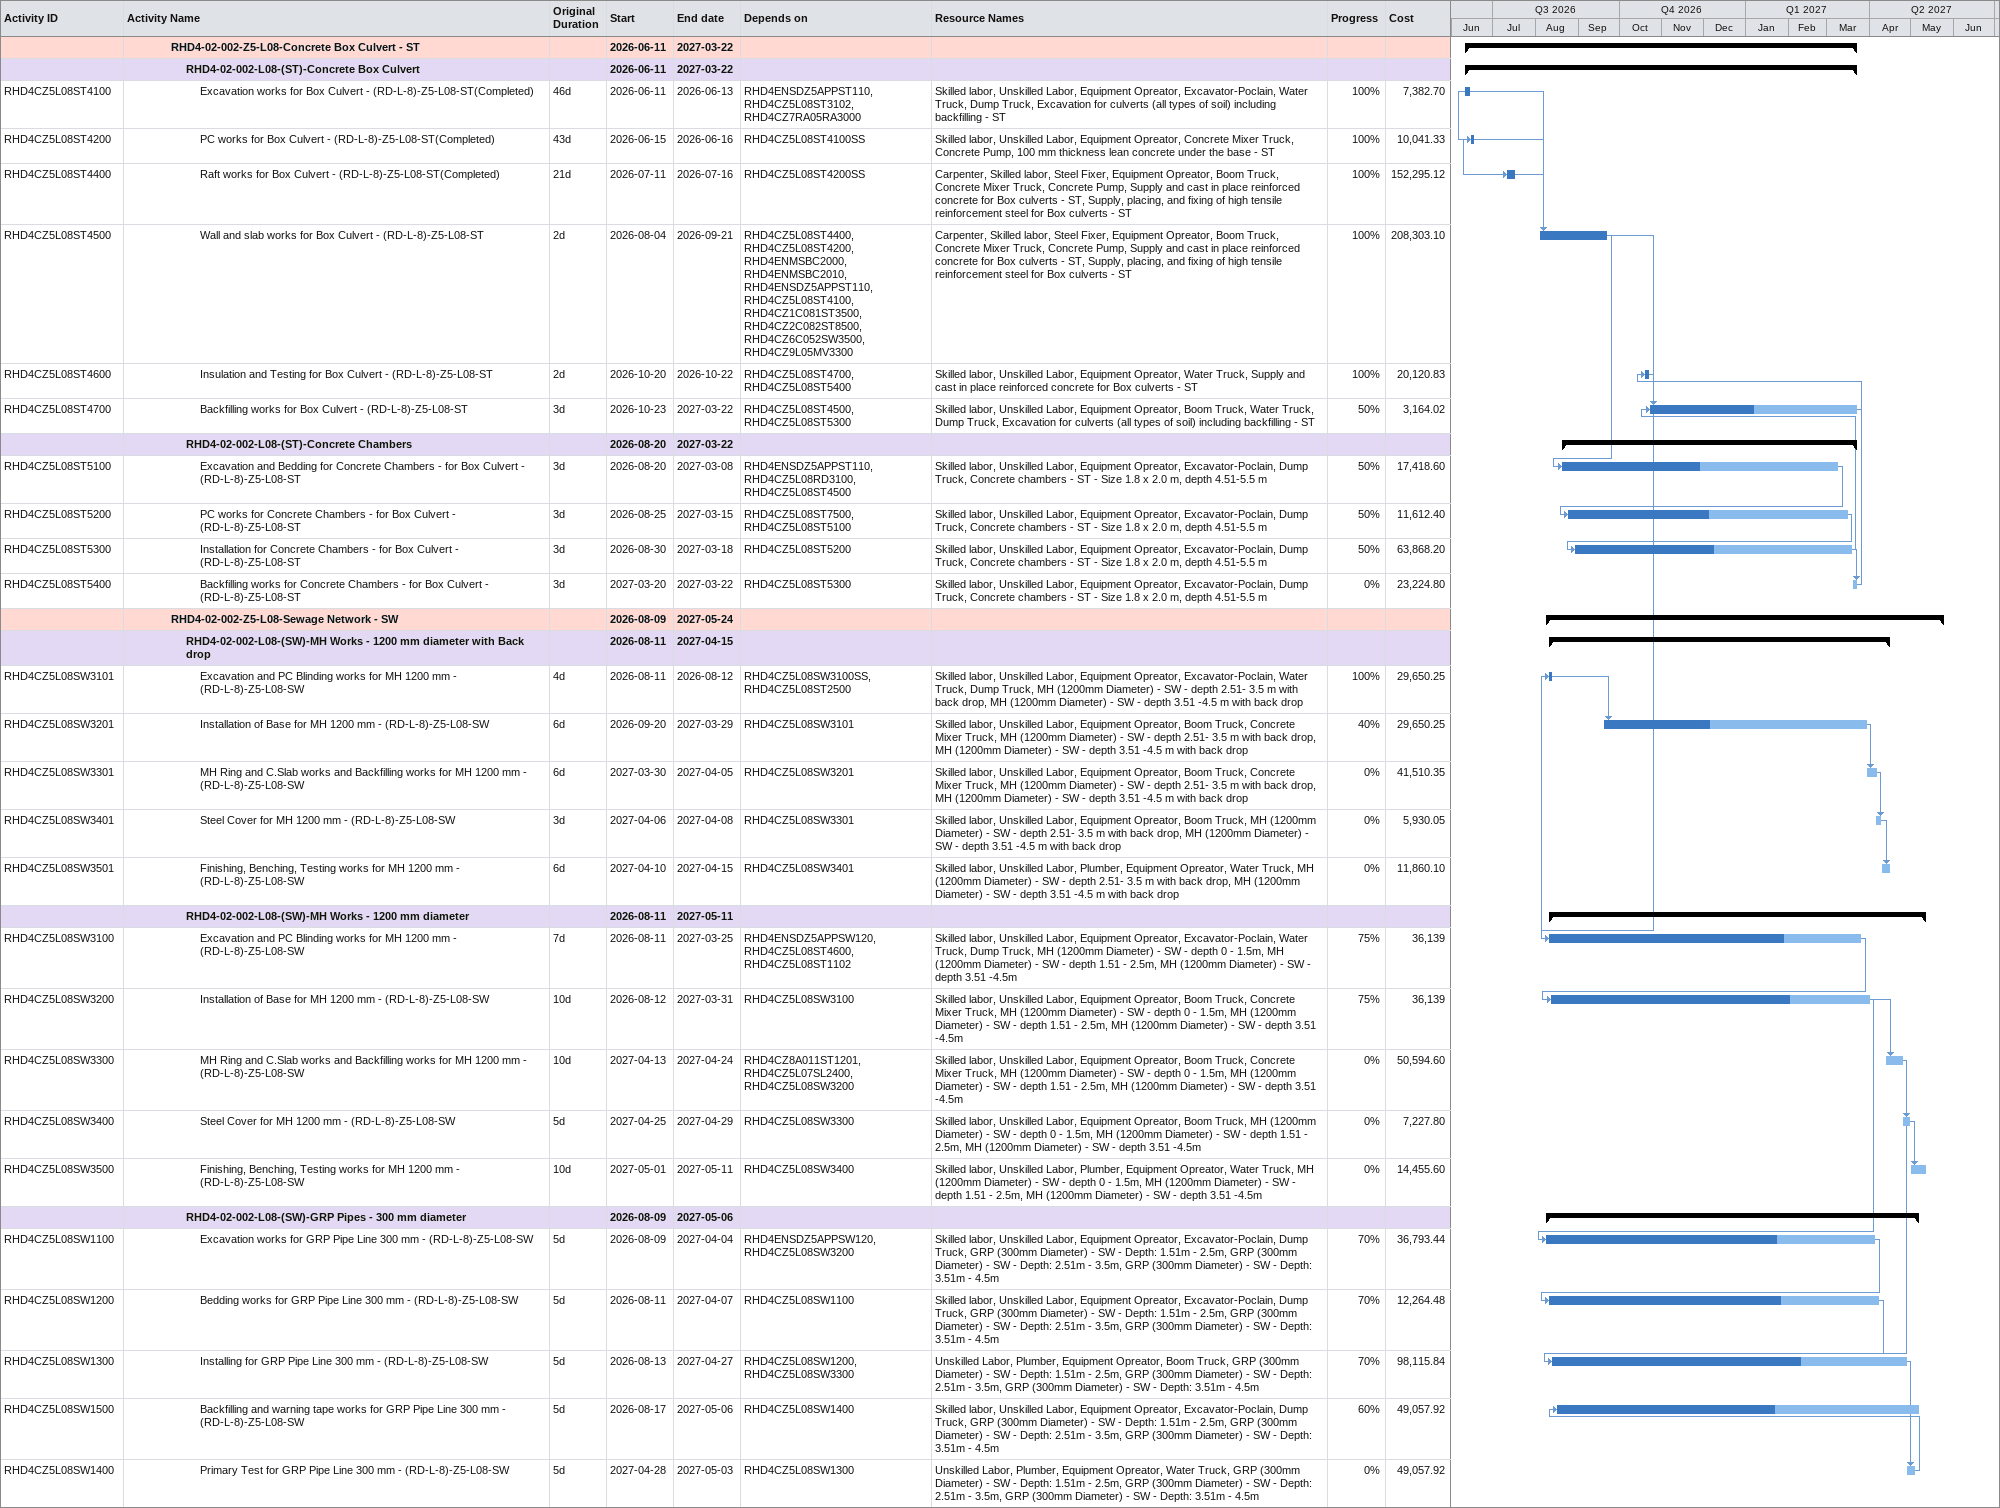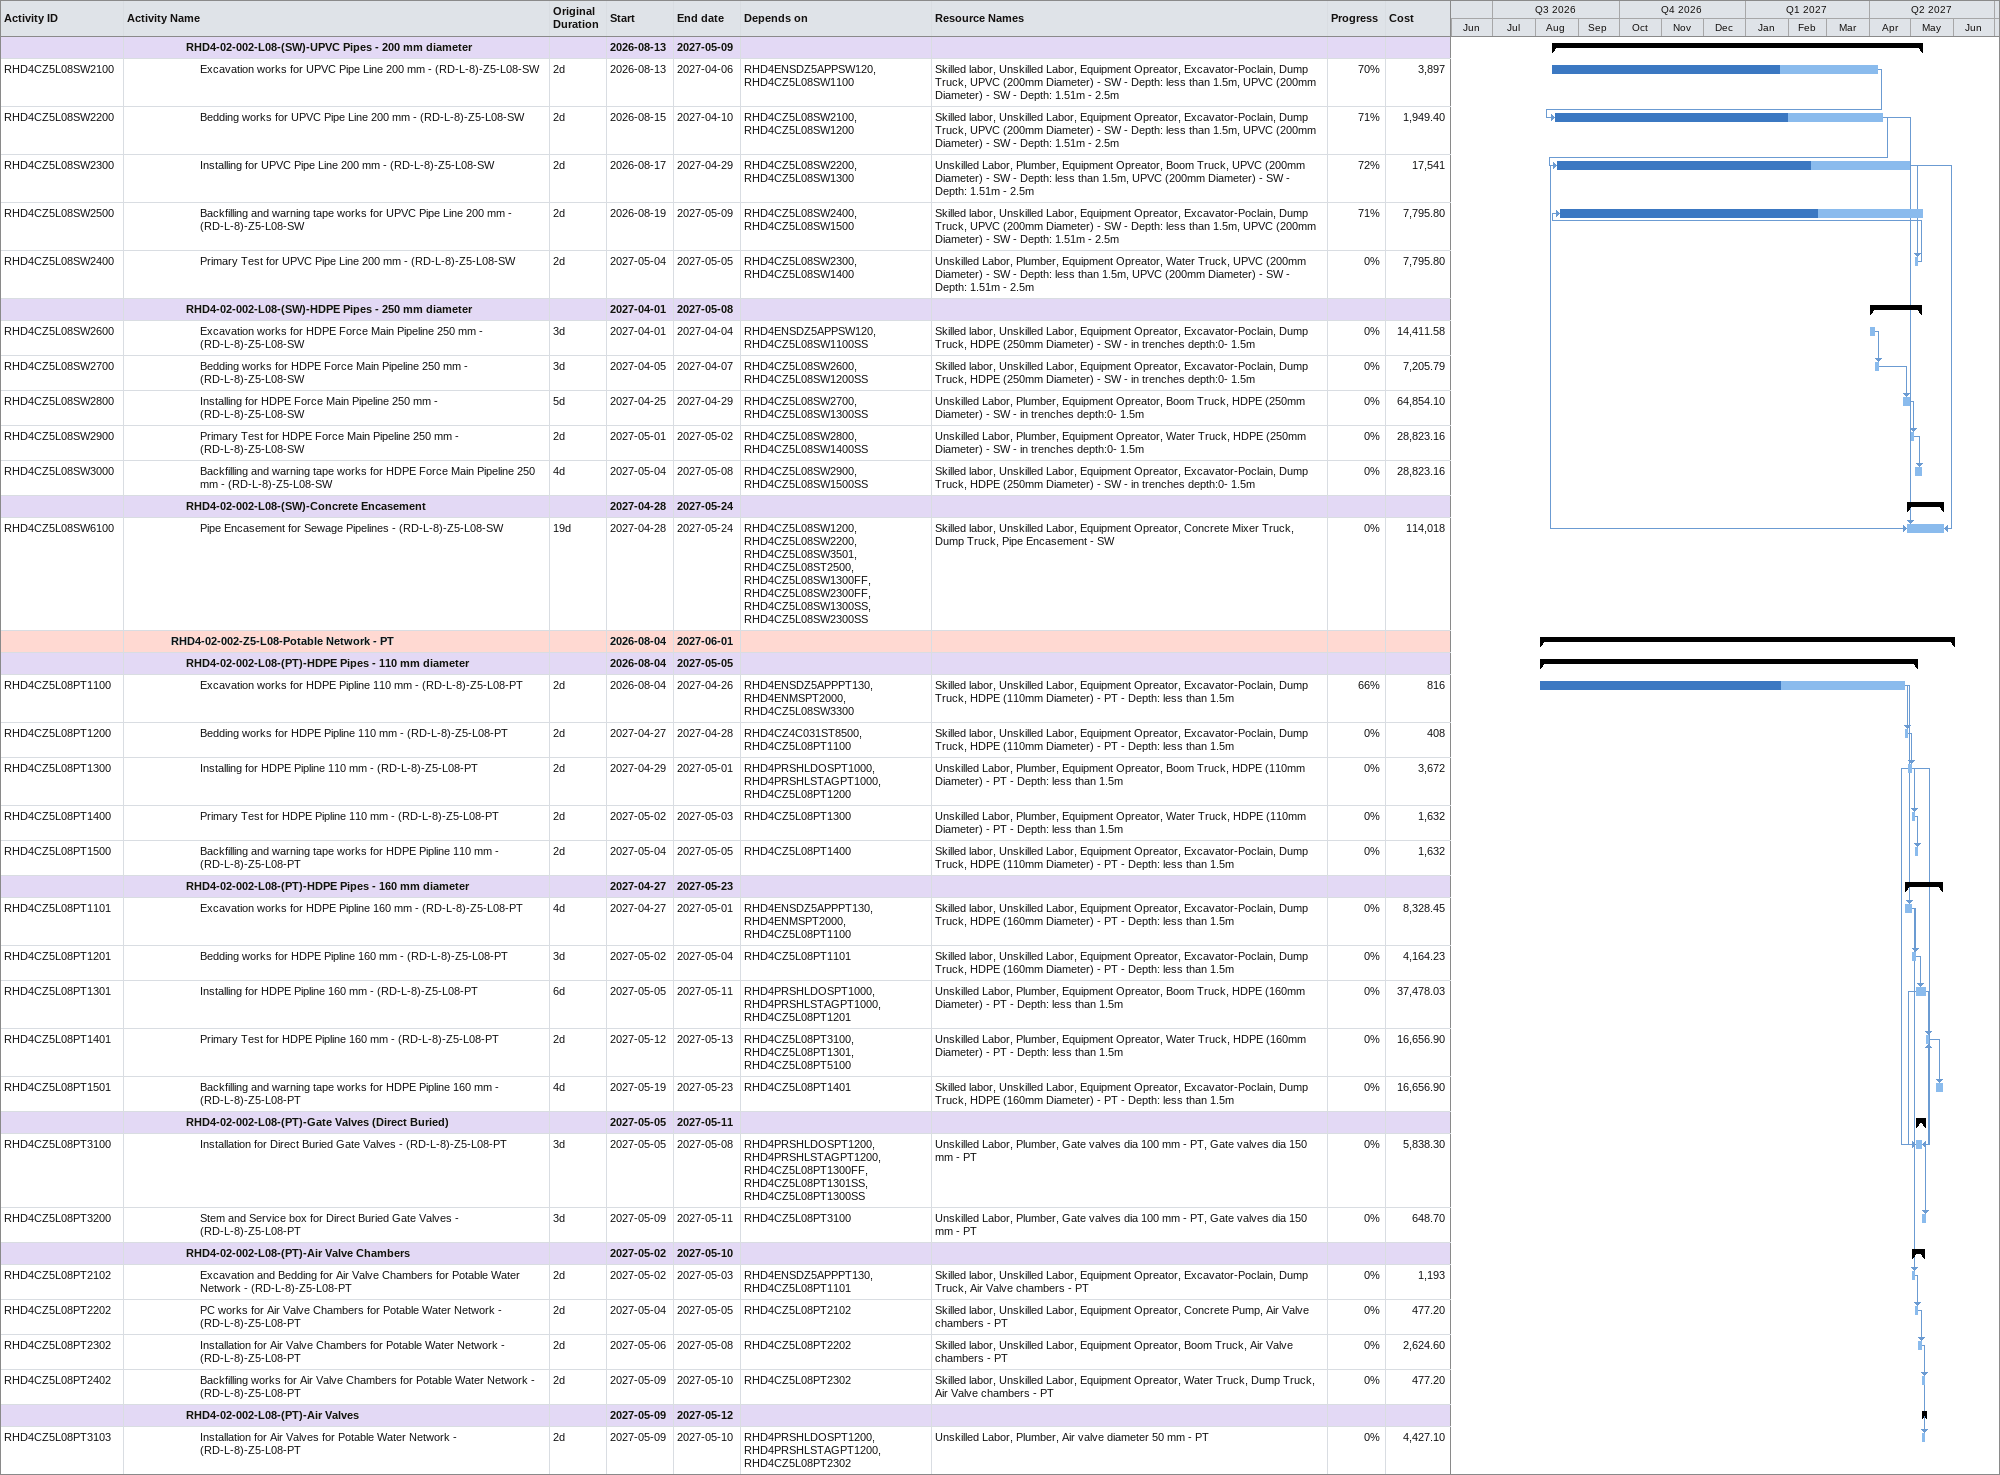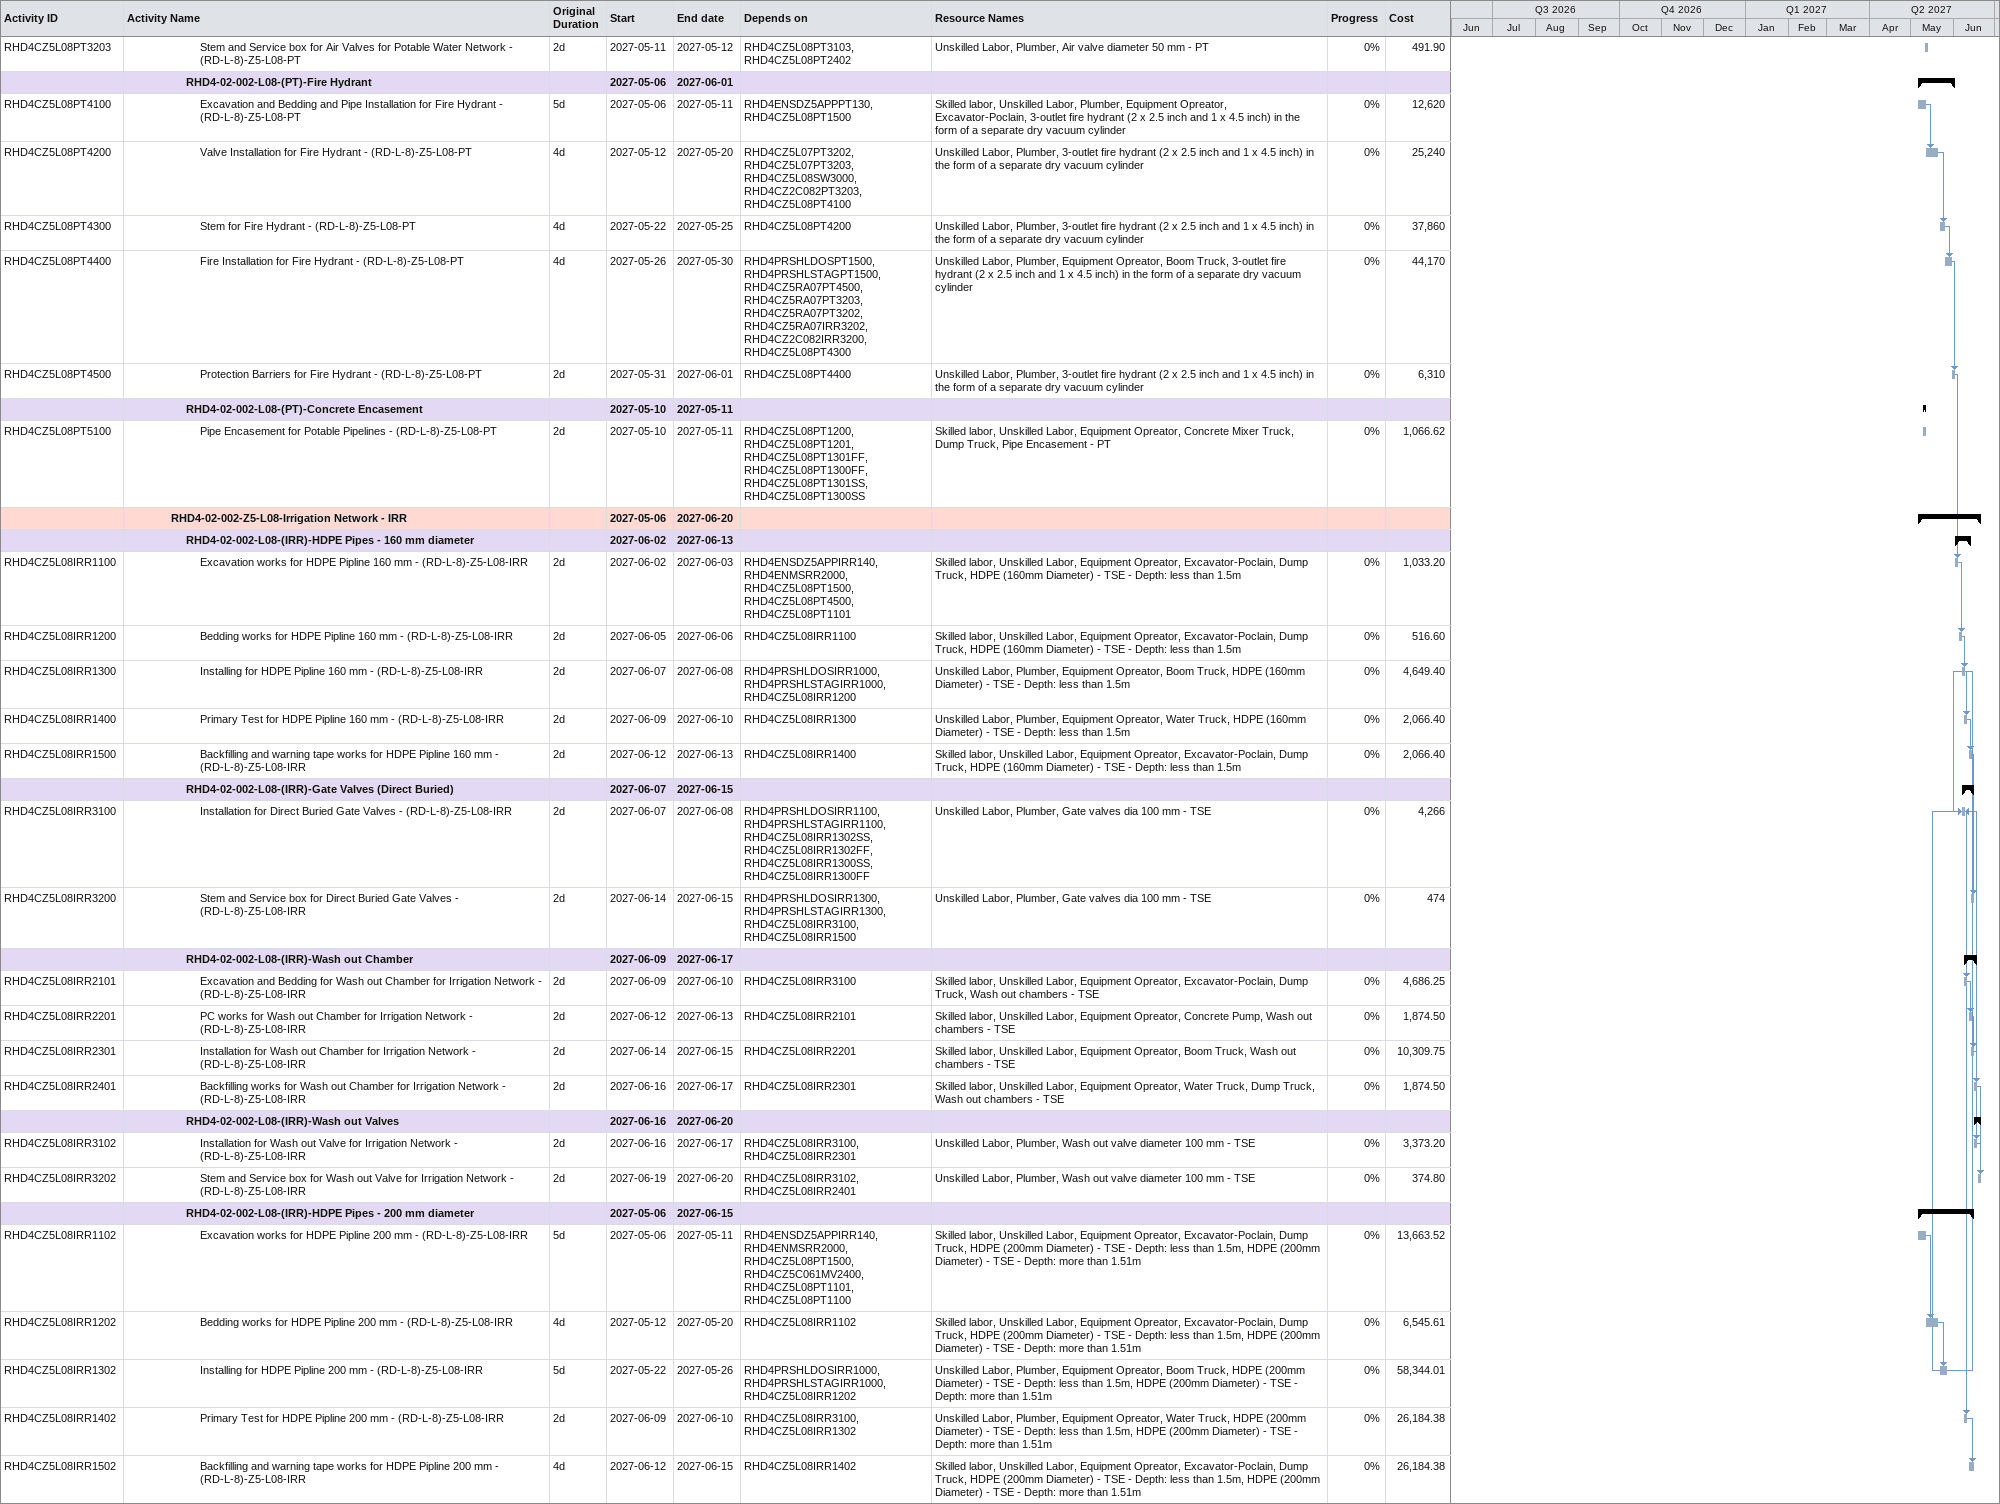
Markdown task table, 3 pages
| ID | Level | Task | Original duration | Start | Finish | Predecessors | Resources | % complete | Cost |
|---|---|---|---|---|---|---|---|---|---|
|  | 4 | **RHD4-02-002-Z5-L08-Concrete Box Culvert - ST** |  | 2026-06-11 | 2027-03-22 |  |  |  |  |
|  | 5 | **RHD4-02-002-L08-(ST)-Concrete Box Culvert** |  | 2026-06-11 | 2027-03-22 |  |  |  |  |
| RHD4CZ5L08ST4100 | 6 | Excavation works for Box Culvert - (RD-L-8)-Z5-L08-ST(Completed) | 46d | 2026-06-11 | 2026-06-13 | RHD4ENSDZ5APPST110, RHD4CZ5L08ST3102, RHD4CZ7RA05RA3000 | Skilled labor, Unskilled Labor, Equipment Opreator, Excavator-Poclain, Water Truck, Dump Truck, Excavation for culverts (all types of soil) including backfilling - ST | 100 | 7382.70 |
| RHD4CZ5L08ST4200 | 6 | PC works for Box Culvert - (RD-L-8)-Z5-L08-ST(Completed) | 43d | 2026-06-15 | 2026-06-16 | RHD4CZ5L08ST4100SS | Skilled labor, Unskilled Labor, Equipment Opreator, Concrete Mixer Truck, Concrete Pump, 100 mm thickness lean concrete under the base - ST | 100 | 10041.33 |
| RHD4CZ5L08ST4400 | 6 | Raft works for Box Culvert - (RD-L-8)-Z5-L08-ST(Completed) | 21d | 2026-07-11 | 2026-07-16 | RHD4CZ5L08ST4200SS | Carpenter, Skilled labor, Steel Fixer, Equipment Opreator, Boom Truck, Concrete Mixer Truck, Concrete Pump, Supply and cast in place reinforced concrete for Box culverts - ST, Supply, placing, and fixing of high tensile reinforcement steel for Box culverts - ST | 100 | 152295.12 |
| RHD4CZ5L08ST4500 | 6 | Wall and slab works for Box Culvert - (RD-L-8)-Z5-L08-ST | 2d | 2026-08-04 | 2026-09-21 | RHD4CZ5L08ST4400, RHD4CZ5L08ST4200, RHD4ENMSBC2000, RHD4ENMSBC2010, RHD4ENSDZ5APPST110, RHD4CZ5L08ST4100, RHD4CZ1C081ST3500, RHD4CZ2C082ST8500, RHD4CZ6C052SW3500, RHD4CZ9L05MV3300 | Carpenter, Skilled labor, Steel Fixer, Equipment Opreator, Boom Truck, Concrete Mixer Truck, Concrete Pump, Supply and cast in place reinforced concrete for Box culverts - ST, Supply, placing, and fixing of high tensile reinforcement steel for Box culverts - ST | 100 | 208303.10 |
| RHD4CZ5L08ST4600 | 6 | Insulation and Testing for Box Culvert - (RD-L-8)-Z5-L08-ST | 2d | 2026-10-20 | 2026-10-22 | RHD4CZ5L08ST4700, RHD4CZ5L08ST5400 | Skilled labor, Unskilled Labor, Equipment Opreator, Water Truck, Supply and cast in place reinforced concrete for Box culverts - ST | 100 | 20120.83 |
| RHD4CZ5L08ST4700 | 6 | Backfilling works for Box Culvert - (RD-L-8)-Z5-L08-ST | 3d | 2026-10-23 | 2027-03-22 | RHD4CZ5L08ST4500, RHD4CZ5L08ST5300 | Skilled labor, Unskilled Labor, Equipment Opreator, Boom Truck, Water Truck, Dump Truck, Excavation for culverts (all types of soil) including backfilling - ST | 50 | 3164.02 |
|  | 5 | **RHD4-02-002-L08-(ST)-Concrete Chambers** |  | 2026-08-20 | 2027-03-22 |  |  |  |  |
| RHD4CZ5L08ST5100 | 6 | Excavation and Bedding for Concrete Chambers - for Box Culvert - (RD-L-8)-Z5-L08-ST | 3d | 2026-08-20 | 2027-03-08 | RHD4ENSDZ5APPST110, RHD4CZ5L08RD3100, RHD4CZ5L08ST4500 | Skilled labor, Unskilled Labor, Equipment Opreator, Excavator-Poclain, Dump Truck, Concrete chambers - ST - Size 1.8 x 2.0 m, depth 4.51-5.5 m | 50 | 17418.60 |
| RHD4CZ5L08ST5200 | 6 | PC works for Concrete Chambers - for Box Culvert - (RD-L-8)-Z5-L08-ST | 3d | 2026-08-25 | 2027-03-15 | RHD4CZ5L08ST7500, RHD4CZ5L08ST5100 | Skilled labor, Unskilled Labor, Equipment Opreator, Excavator-Poclain, Dump Truck, Concrete chambers - ST - Size 1.8 x 2.0 m, depth 4.51-5.5 m | 50 | 11612.40 |
| RHD4CZ5L08ST5300 | 6 | Installation for Concrete Chambers - for Box Culvert - (RD-L-8)-Z5-L08-ST | 3d | 2026-08-30 | 2027-03-18 | RHD4CZ5L08ST5200 | Skilled labor, Unskilled Labor, Equipment Opreator, Excavator-Poclain, Dump Truck, Concrete chambers - ST - Size 1.8 x 2.0 m, depth 4.51-5.5 m | 50 | 63868.20 |
| RHD4CZ5L08ST5400 | 6 | Backfilling works for Concrete Chambers - for Box Culvert - (RD-L-8)-Z5-L08-ST | 3d | 2027-03-20 | 2027-03-22 | RHD4CZ5L08ST5300 | Skilled labor, Unskilled Labor, Equipment Opreator, Excavator-Poclain, Dump Truck, Concrete chambers - ST - Size 1.8 x 2.0 m, depth 4.51-5.5 m | 0 | 23224.80 |
|  | 4 | **RHD4-02-002-Z5-L08-Sewage Network - SW** |  | 2026-08-09 | 2027-05-24 |  |  |  |  |
|  | 5 | **RHD4-02-002-L08-(SW)-MH Works - 1200 mm diameter with Back drop** |  | 2026-08-11 | 2027-04-15 |  |  |  |  |
| RHD4CZ5L08SW3101 | 6 | Excavation and PC Blinding works for MH 1200 mm - (RD-L-8)-Z5-L08-SW | 4d | 2026-08-11 | 2026-08-12 | RHD4CZ5L08SW3100SS, RHD4CZ5L08ST2500 | Skilled labor, Unskilled Labor, Equipment Opreator, Excavator-Poclain, Water Truck, Dump Truck, MH (1200mm Diameter) - SW - depth 2.51- 3.5 m with back drop, MH (1200mm Diameter) - SW - depth 3.51 -4.5 m with back drop | 100 | 29650.25 |
| RHD4CZ5L08SW3201 | 6 | Installation of Base for MH 1200 mm - (RD-L-8)-Z5-L08-SW | 6d | 2026-09-20 | 2027-03-29 | RHD4CZ5L08SW3101 | Skilled labor, Unskilled Labor, Equipment Opreator, Boom Truck, Concrete Mixer Truck, MH (1200mm Diameter) - SW - depth 2.51- 3.5 m with back drop, MH (1200mm Diameter) - SW - depth 3.51 -4.5 m with back drop | 40 | 29650.25 |
| RHD4CZ5L08SW3301 | 6 | MH Ring and C.Slab works and Backfilling works for MH 1200 mm - (RD-L-8)-Z5-L08-SW | 6d | 2027-03-30 | 2027-04-05 | RHD4CZ5L08SW3201 | Skilled labor, Unskilled Labor, Equipment Opreator, Boom Truck, Concrete Mixer Truck, MH (1200mm Diameter) - SW - depth 2.51- 3.5 m with back drop, MH (1200mm Diameter) - SW - depth 3.51 -4.5 m with back drop | 0 | 41510.35 |
| RHD4CZ5L08SW3401 | 6 | Steel Cover for MH 1200 mm - (RD-L-8)-Z5-L08-SW | 3d | 2027-04-06 | 2027-04-08 | RHD4CZ5L08SW3301 | Skilled labor, Unskilled Labor, Equipment Opreator, Boom Truck, MH (1200mm Diameter) - SW - depth 2.51- 3.5 m with back drop, MH (1200mm Diameter) - SW - depth 3.51 -4.5 m with back drop | 0 | 5930.05 |
| RHD4CZ5L08SW3501 | 6 | Finishing, Benching, Testing works for MH 1200 mm - (RD-L-8)-Z5-L08-SW | 6d | 2027-04-10 | 2027-04-15 | RHD4CZ5L08SW3401 | Skilled labor, Unskilled Labor, Plumber, Equipment Opreator, Water Truck, MH (1200mm Diameter) - SW - depth 2.51- 3.5 m with back drop, MH (1200mm Diameter) - SW - depth 3.51 -4.5 m with back drop | 0 | 11860.10 |
|  | 5 | **RHD4-02-002-L08-(SW)-MH Works - 1200 mm diameter** |  | 2026-08-11 | 2027-05-11 |  |  |  |  |
| RHD4CZ5L08SW3100 | 6 | Excavation and PC Blinding works for MH 1200 mm - (RD-L-8)-Z5-L08-SW | 7d | 2026-08-11 | 2027-03-25 | RHD4ENSDZ5APPSW120, RHD4CZ5L08ST4600, RHD4CZ5L08ST1102 | Skilled labor, Unskilled Labor, Equipment Opreator, Excavator-Poclain, Water Truck, Dump Truck, MH (1200mm Diameter) - SW - depth 0 - 1.5m, MH (1200mm Diameter) - SW - depth 1.51 - 2.5m, MH (1200mm Diameter) - SW - depth 3.51 -4.5m | 75 | 36139 |
| RHD4CZ5L08SW3200 | 6 | Installation of Base for MH 1200 mm - (RD-L-8)-Z5-L08-SW | 10d | 2026-08-12 | 2027-03-31 | RHD4CZ5L08SW3100 | Skilled labor, Unskilled Labor, Equipment Opreator, Boom Truck, Concrete Mixer Truck, MH (1200mm Diameter) - SW - depth 0 - 1.5m, MH (1200mm Diameter) - SW - depth 1.51 - 2.5m, MH (1200mm Diameter) - SW - depth 3.51 -4.5m | 75 | 36139 |
| RHD4CZ5L08SW3300 | 6 | MH Ring and C.Slab works and Backfilling works for MH 1200 mm - (RD-L-8)-Z5-L08-SW | 10d | 2027-04-13 | 2027-04-24 | RHD4CZ8A011ST1201, RHD4CZ5L07SL2400, RHD4CZ5L08SW3200 | Skilled labor, Unskilled Labor, Equipment Opreator, Boom Truck, Concrete Mixer Truck, MH (1200mm Diameter) - SW - depth 0 - 1.5m, MH (1200mm Diameter) - SW - depth 1.51 - 2.5m, MH (1200mm Diameter) - SW - depth 3.51 -4.5m | 0 | 50594.60 |
| RHD4CZ5L08SW3400 | 6 | Steel Cover for MH 1200 mm - (RD-L-8)-Z5-L08-SW | 5d | 2027-04-25 | 2027-04-29 | RHD4CZ5L08SW3300 | Skilled labor, Unskilled Labor, Equipment Opreator, Boom Truck, MH (1200mm Diameter) - SW - depth 0 - 1.5m, MH (1200mm Diameter) - SW - depth 1.51 - 2.5m, MH (1200mm Diameter) - SW - depth 3.51 -4.5m | 0 | 7227.80 |
| RHD4CZ5L08SW3500 | 6 | Finishing, Benching, Testing works for MH 1200 mm - (RD-L-8)-Z5-L08-SW | 10d | 2027-05-01 | 2027-05-11 | RHD4CZ5L08SW3400 | Skilled labor, Unskilled Labor, Plumber, Equipment Opreator, Water Truck, MH (1200mm Diameter) - SW - depth 0 - 1.5m, MH (1200mm Diameter) - SW - depth 1.51 - 2.5m, MH (1200mm Diameter) - SW - depth 3.51 -4.5m | 0 | 14455.60 |
|  | 5 | **RHD4-02-002-L08-(SW)-GRP Pipes - 300 mm diameter** |  | 2026-08-09 | 2027-05-06 |  |  |  |  |
| RHD4CZ5L08SW1100 | 6 | Excavation works for GRP Pipe Line 300 mm - (RD-L-8)-Z5-L08-SW | 5d | 2026-08-09 | 2027-04-04 | RHD4ENSDZ5APPSW120, RHD4CZ5L08SW3200 | Skilled labor, Unskilled Labor, Equipment Opreator, Excavator-Poclain, Dump Truck, GRP (300mm Diameter) - SW - Depth: 1.51m - 2.5m, GRP (300mm Diameter) - SW - Depth: 2.51m - 3.5m, GRP (300mm Diameter) - SW - Depth: 3.51m - 4.5m | 70 | 36793.44 |
| RHD4CZ5L08SW1200 | 6 | Bedding works for GRP Pipe Line 300 mm - (RD-L-8)-Z5-L08-SW | 5d | 2026-08-11 | 2027-04-07 | RHD4CZ5L08SW1100 | Skilled labor, Unskilled Labor, Equipment Opreator, Excavator-Poclain, Dump Truck, GRP (300mm Diameter) - SW - Depth: 1.51m - 2.5m, GRP (300mm Diameter) - SW - Depth: 2.51m - 3.5m, GRP (300mm Diameter) - SW - Depth: 3.51m - 4.5m | 70 | 12264.48 |
| RHD4CZ5L08SW1300 | 6 | Installing for GRP Pipe Line 300 mm - (RD-L-8)-Z5-L08-SW | 5d | 2026-08-13 | 2027-04-27 | RHD4CZ5L08SW1200, RHD4CZ5L08SW3300 | Unskilled Labor, Plumber, Equipment Opreator, Boom Truck, GRP (300mm Diameter) - SW - Depth: 1.51m - 2.5m, GRP (300mm Diameter) - SW - Depth: 2.51m - 3.5m, GRP (300mm Diameter) - SW - Depth: 3.51m - 4.5m | 70 | 98115.84 |
| RHD4CZ5L08SW1500 | 6 | Backfilling and warning tape works for GRP Pipe Line 300 mm - (RD-L-8)-Z5-L08-SW | 5d | 2026-08-17 | 2027-05-06 | RHD4CZ5L08SW1400 | Skilled labor, Unskilled Labor, Equipment Opreator, Excavator-Poclain, Dump Truck, GRP (300mm Diameter) - SW - Depth: 1.51m - 2.5m, GRP (300mm Diameter) - SW - Depth: 2.51m - 3.5m, GRP (300mm Diameter) - SW - Depth: 3.51m - 4.5m | 60 | 49057.92 |
| RHD4CZ5L08SW1400 | 6 | Primary Test for GRP Pipe Line 300 mm - (RD-L-8)-Z5-L08-SW | 5d | 2027-04-28 | 2027-05-03 | RHD4CZ5L08SW1300 | Unskilled Labor, Plumber, Equipment Opreator, Water Truck, GRP (300mm Diameter) - SW - Depth: 1.51m - 2.5m, GRP (300mm Diameter) - SW - Depth: 2.51m - 3.5m, GRP (300mm Diameter) - SW - Depth: 3.51m - 4.5m | 0 | 49057.92 |
|  | 5 | **RHD4-02-002-L08-(SW)-UPVC Pipes - 200 mm diameter** |  | 2026-08-13 | 2027-05-09 |  |  |  |  |
| RHD4CZ5L08SW2100 | 6 | Excavation works for UPVC Pipe Line 200 mm - (RD-L-8)-Z5-L08-SW | 2d | 2026-08-13 | 2027-04-06 | RHD4ENSDZ5APPSW120, RHD4CZ5L08SW1100 | Skilled labor, Unskilled Labor, Equipment Opreator, Excavator-Poclain, Dump Truck, UPVC (200mm Diameter) - SW - Depth: less than 1.5m, UPVC (200mm Diameter) - SW - Depth: 1.51m - 2.5m | 70 | 3897 |
| RHD4CZ5L08SW2200 | 6 | Bedding works for UPVC Pipe Line 200 mm - (RD-L-8)-Z5-L08-SW | 2d | 2026-08-15 | 2027-04-10 | RHD4CZ5L08SW2100, RHD4CZ5L08SW1200 | Skilled labor, Unskilled Labor, Equipment Opreator, Excavator-Poclain, Dump Truck, UPVC (200mm Diameter) - SW - Depth: less than 1.5m, UPVC (200mm Diameter) - SW - Depth: 1.51m - 2.5m | 71 | 1949.40 |
| RHD4CZ5L08SW2300 | 6 | Installing for UPVC Pipe Line 200 mm - (RD-L-8)-Z5-L08-SW | 2d | 2026-08-17 | 2027-04-29 | RHD4CZ5L08SW2200, RHD4CZ5L08SW1300 | Unskilled Labor, Plumber, Equipment Opreator, Boom Truck, UPVC (200mm Diameter) - SW - Depth: less than 1.5m, UPVC (200mm Diameter) - SW - Depth: 1.51m - 2.5m | 72 | 17541 |
| RHD4CZ5L08SW2500 | 6 | Backfilling and warning tape works for UPVC Pipe Line 200 mm - (RD-L-8)-Z5-L08-SW | 2d | 2026-08-19 | 2027-05-09 | RHD4CZ5L08SW2400, RHD4CZ5L08SW1500 | Skilled labor, Unskilled Labor, Equipment Opreator, Excavator-Poclain, Dump Truck, UPVC (200mm Diameter) - SW - Depth: less than 1.5m, UPVC (200mm Diameter) - SW - Depth: 1.51m - 2.5m | 71 | 7795.80 |
| RHD4CZ5L08SW2400 | 6 | Primary Test for UPVC Pipe Line 200 mm - (RD-L-8)-Z5-L08-SW | 2d | 2027-05-04 | 2027-05-05 | RHD4CZ5L08SW2300, RHD4CZ5L08SW1400 | Unskilled Labor, Plumber, Equipment Opreator, Water Truck, UPVC (200mm Diameter) - SW - Depth: less than 1.5m, UPVC (200mm Diameter) - SW - Depth: 1.51m - 2.5m | 0 | 7795.80 |
|  | 5 | **RHD4-02-002-L08-(SW)-HDPE Pipes - 250 mm diameter** |  | 2027-04-01 | 2027-05-08 |  |  |  |  |
| RHD4CZ5L08SW2600 | 6 | Excavation works for HDPE Force Main Pipeline 250 mm - (RD-L-8)-Z5-L08-SW | 3d | 2027-04-01 | 2027-04-04 | RHD4ENSDZ5APPSW120, RHD4CZ5L08SW1100SS | Skilled labor, Unskilled Labor, Equipment Opreator, Excavator-Poclain, Dump Truck, HDPE (250mm Diameter) - SW - in trenches depth:0- 1.5m | 0 | 14411.58 |
| RHD4CZ5L08SW2700 | 6 | Bedding works for HDPE Force Main Pipeline 250 mm - (RD-L-8)-Z5-L08-SW | 3d | 2027-04-05 | 2027-04-07 | RHD4CZ5L08SW2600, RHD4CZ5L08SW1200SS | Skilled labor, Unskilled Labor, Equipment Opreator, Excavator-Poclain, Dump Truck, HDPE (250mm Diameter) - SW - in trenches depth:0- 1.5m | 0 | 7205.79 |
| RHD4CZ5L08SW2800 | 6 | Installing for HDPE Force Main Pipeline 250 mm - (RD-L-8)-Z5-L08-SW | 5d | 2027-04-25 | 2027-04-29 | RHD4CZ5L08SW2700, RHD4CZ5L08SW1300SS | Unskilled Labor, Plumber, Equipment Opreator, Boom Truck, HDPE (250mm Diameter) - SW - in trenches depth:0- 1.5m | 0 | 64854.10 |
| RHD4CZ5L08SW2900 | 6 | Primary Test for HDPE Force Main Pipeline 250 mm - (RD-L-8)-Z5-L08-SW | 2d | 2027-05-01 | 2027-05-02 | RHD4CZ5L08SW2800, RHD4CZ5L08SW1400SS | Unskilled Labor, Plumber, Equipment Opreator, Water Truck, HDPE (250mm Diameter) - SW - in trenches depth:0- 1.5m | 0 | 28823.16 |
| RHD4CZ5L08SW3000 | 6 | Backfilling and warning tape works for HDPE Force Main Pipeline 250 mm - (RD-L-8)-Z5-L08-SW | 4d | 2027-05-04 | 2027-05-08 | RHD4CZ5L08SW2900, RHD4CZ5L08SW1500SS | Skilled labor, Unskilled Labor, Equipment Opreator, Excavator-Poclain, Dump Truck, HDPE (250mm Diameter) - SW - in trenches depth:0- 1.5m | 0 | 28823.16 |
|  | 5 | **RHD4-02-002-L08-(SW)-Concrete Encasement** |  | 2027-04-28 | 2027-05-24 |  |  |  |  |
| RHD4CZ5L08SW6100 | 6 | Pipe Encasement for Sewage Pipelines - (RD-L-8)-Z5-L08-SW | 19d | 2027-04-28 | 2027-05-24 | RHD4CZ5L08SW1200, RHD4CZ5L08SW2200, RHD4CZ5L08SW3501, RHD4CZ5L08ST2500, RHD4CZ5L08SW1300FF, RHD4CZ5L08SW2300FF, RHD4CZ5L08SW1300SS, RHD4CZ5L08SW2300SS | Skilled labor, Unskilled Labor, Equipment Opreator, Concrete Mixer Truck, Dump Truck, Pipe Encasement - SW | 0 | 114018 |
|  | 4 | **RHD4-02-002-Z5-L08-Potable Network - PT** |  | 2026-08-04 | 2027-06-01 |  |  |  |  |
|  | 5 | **RHD4-02-002-L08-(PT)-HDPE Pipes - 110 mm diameter** |  | 2026-08-04 | 2027-05-05 |  |  |  |  |
| RHD4CZ5L08PT1100 | 6 | Excavation works for HDPE Pipline 110 mm - (RD-L-8)-Z5-L08-PT | 2d | 2026-08-04 | 2027-04-26 | RHD4ENSDZ5APPPT130, RHD4ENMSPT2000, RHD4CZ5L08SW3300 | Skilled labor, Unskilled Labor, Equipment Opreator, Excavator-Poclain, Dump Truck, HDPE (110mm Diameter) - PT - Depth: less than 1.5m | 66 | 816 |
| RHD4CZ5L08PT1200 | 6 | Bedding works for HDPE Pipline 110 mm - (RD-L-8)-Z5-L08-PT | 2d | 2027-04-27 | 2027-04-28 | RHD4CZ4C031ST8500, RHD4CZ5L08PT1100 | Skilled labor, Unskilled Labor, Equipment Opreator, Excavator-Poclain, Dump Truck, HDPE (110mm Diameter) - PT - Depth: less than 1.5m | 0 | 408 |
| RHD4CZ5L08PT1300 | 6 | Installing for HDPE Pipline 110 mm - (RD-L-8)-Z5-L08-PT | 2d | 2027-04-29 | 2027-05-01 | RHD4PRSHLDOSPT1000, RHD4PRSHLSTAGPT1000, RHD4CZ5L08PT1200 | Unskilled Labor, Plumber, Equipment Opreator, Boom Truck, HDPE (110mm Diameter) - PT - Depth: less than 1.5m | 0 | 3672 |
| RHD4CZ5L08PT1400 | 6 | Primary Test for HDPE Pipline 110 mm - (RD-L-8)-Z5-L08-PT | 2d | 2027-05-02 | 2027-05-03 | RHD4CZ5L08PT1300 | Unskilled Labor, Plumber, Equipment Opreator, Water Truck, HDPE (110mm Diameter) - PT - Depth: less than 1.5m | 0 | 1632 |
| RHD4CZ5L08PT1500 | 6 | Backfilling and warning tape works for HDPE Pipline 110 mm - (RD-L-8)-Z5-L08-PT | 2d | 2027-05-04 | 2027-05-05 | RHD4CZ5L08PT1400 | Skilled labor, Unskilled Labor, Equipment Opreator, Excavator-Poclain, Dump Truck, HDPE (110mm Diameter) - PT - Depth: less than 1.5m | 0 | 1632 |
|  | 5 | **RHD4-02-002-L08-(PT)-HDPE Pipes - 160 mm diameter** |  | 2027-04-27 | 2027-05-23 |  |  |  |  |
| RHD4CZ5L08PT1101 | 6 | Excavation works for HDPE Pipline 160 mm - (RD-L-8)-Z5-L08-PT | 4d | 2027-04-27 | 2027-05-01 | RHD4ENSDZ5APPPT130, RHD4ENMSPT2000, RHD4CZ5L08PT1100 | Skilled labor, Unskilled Labor, Equipment Opreator, Excavator-Poclain, Dump Truck, HDPE (160mm Diameter) - PT - Depth: less than 1.5m | 0 | 8328.45 |
| RHD4CZ5L08PT1201 | 6 | Bedding works for HDPE Pipline 160 mm - (RD-L-8)-Z5-L08-PT | 3d | 2027-05-02 | 2027-05-04 | RHD4CZ5L08PT1101 | Skilled labor, Unskilled Labor, Equipment Opreator, Excavator-Poclain, Dump Truck, HDPE (160mm Diameter) - PT - Depth: less than 1.5m | 0 | 4164.23 |
| RHD4CZ5L08PT1301 | 6 | Installing for HDPE Pipline 160 mm - (RD-L-8)-Z5-L08-PT | 6d | 2027-05-05 | 2027-05-11 | RHD4PRSHLDOSPT1000, RHD4PRSHLSTAGPT1000, RHD4CZ5L08PT1201 | Unskilled Labor, Plumber, Equipment Opreator, Boom Truck, HDPE (160mm Diameter) - PT - Depth: less than 1.5m | 0 | 37478.03 |
| RHD4CZ5L08PT1401 | 6 | Primary Test for HDPE Pipline 160 mm - (RD-L-8)-Z5-L08-PT | 2d | 2027-05-12 | 2027-05-13 | RHD4CZ5L08PT3100, RHD4CZ5L08PT1301, RHD4CZ5L08PT5100 | Unskilled Labor, Plumber, Equipment Opreator, Water Truck, HDPE (160mm Diameter) - PT - Depth: less than 1.5m | 0 | 16656.90 |
| RHD4CZ5L08PT1501 | 6 | Backfilling and warning tape works for HDPE Pipline 160 mm - (RD-L-8)-Z5-L08-PT | 4d | 2027-05-19 | 2027-05-23 | RHD4CZ5L08PT1401 | Skilled labor, Unskilled Labor, Equipment Opreator, Excavator-Poclain, Dump Truck, HDPE (160mm Diameter) - PT - Depth: less than 1.5m | 0 | 16656.90 |
|  | 5 | **RHD4-02-002-L08-(PT)-Gate Valves (Direct Buried)** |  | 2027-05-05 | 2027-05-11 |  |  |  |  |
| RHD4CZ5L08PT3100 | 6 | Installation for Direct Buried Gate Valves - (RD-L-8)-Z5-L08-PT | 3d | 2027-05-05 | 2027-05-08 | RHD4PRSHLDOSPT1200, RHD4PRSHLSTAGPT1200, RHD4CZ5L08PT1300FF, RHD4CZ5L08PT1301SS, RHD4CZ5L08PT1300SS | Unskilled Labor, Plumber, Gate valves dia 100 mm - PT, Gate valves dia 150 mm - PT | 0 | 5838.30 |
| RHD4CZ5L08PT3200 | 6 | Stem and Service box for Direct Buried Gate Valves - (RD-L-8)-Z5-L08-PT | 3d | 2027-05-09 | 2027-05-11 | RHD4CZ5L08PT3100 | Unskilled Labor, Plumber, Gate valves dia 100 mm - PT, Gate valves dia 150 mm - PT | 0 | 648.70 |
|  | 5 | **RHD4-02-002-L08-(PT)-Air Valve Chambers** |  | 2027-05-02 | 2027-05-10 |  |  |  |  |
| RHD4CZ5L08PT2102 | 6 | Excavation and Bedding for Air Valve Chambers for Potable Water Network - (RD-L-8)-Z5-L08-PT | 2d | 2027-05-02 | 2027-05-03 | RHD4ENSDZ5APPPT130, RHD4CZ5L08PT1101 | Skilled labor, Unskilled Labor, Equipment Opreator, Excavator-Poclain, Dump Truck, Air Valve chambers - PT | 0 | 1193 |
| RHD4CZ5L08PT2202 | 6 | PC works for Air Valve Chambers for Potable Water Network - (RD-L-8)-Z5-L08-PT | 2d | 2027-05-04 | 2027-05-05 | RHD4CZ5L08PT2102 | Skilled labor, Unskilled Labor, Equipment Opreator, Concrete Pump, Air Valve chambers - PT | 0 | 477.20 |
| RHD4CZ5L08PT2302 | 6 | Installation for Air Valve Chambers for Potable Water Network - (RD-L-8)-Z5-L08-PT | 2d | 2027-05-06 | 2027-05-08 | RHD4CZ5L08PT2202 | Skilled labor, Unskilled Labor, Equipment Opreator, Boom Truck, Air Valve chambers - PT | 0 | 2624.60 |
| RHD4CZ5L08PT2402 | 6 | Backfilling works for Air Valve Chambers for Potable Water Network - (RD-L-8)-Z5-L08-PT | 2d | 2027-05-09 | 2027-05-10 | RHD4CZ5L08PT2302 | Skilled labor, Unskilled Labor, Equipment Opreator, Water Truck, Dump Truck, Air Valve chambers - PT | 0 | 477.20 |
|  | 5 | **RHD4-02-002-L08-(PT)-Air Valves** |  | 2027-05-09 | 2027-05-12 |  |  |  |  |
| RHD4CZ5L08PT3103 | 6 | Installation for Air Valves for Potable Water Network - (RD-L-8)-Z5-L08-PT | 2d | 2027-05-09 | 2027-05-10 | RHD4PRSHLDOSPT1200, RHD4PRSHLSTAGPT1200, RHD4CZ5L08PT2302 | Unskilled Labor, Plumber, Air valve diameter 50 mm - PT | 0 | 4427.10 |
| RHD4CZ5L08PT3203 | 6 | Stem and Service box for Air Valves for Potable Water Network - (RD-L-8)-Z5-L08-PT | 2d | 2027-05-11 | 2027-05-12 | RHD4CZ5L08PT3103, RHD4CZ5L08PT2402 | Unskilled Labor, Plumber, Air valve diameter 50 mm - PT | 0 | 491.90 |
|  | 5 | **RHD4-02-002-L08-(PT)-Fire Hydrant** |  | 2027-05-06 | 2027-06-01 |  |  |  |  |
| RHD4CZ5L08PT4100 | 6 | Excavation and Bedding and Pipe Installation for Fire Hydrant - (RD-L-8)-Z5-L08-PT | 5d | 2027-05-06 | 2027-05-11 | RHD4ENSDZ5APPPT130, RHD4CZ5L08PT1500 | Skilled labor, Unskilled Labor, Plumber, Equipment Opreator, Excavator-Poclain, 3-outlet fire hydrant (2 x 2.5 inch and 1 x 4.5 inch) in the form of a separate dry vacuum cylinder | 0 | 12620 |
| RHD4CZ5L08PT4200 | 6 | Valve Installation for Fire Hydrant - (RD-L-8)-Z5-L08-PT | 4d | 2027-05-12 | 2027-05-20 | RHD4CZ5L07PT3202, RHD4CZ5L07PT3203, RHD4CZ5L08SW3000, RHD4CZ2C082PT3203, RHD4CZ5L08PT4100 | Unskilled Labor, Plumber, 3-outlet fire hydrant (2 x 2.5 inch and 1 x 4.5 inch) in the form of a separate dry vacuum cylinder | 0 | 25240 |
| RHD4CZ5L08PT4300 | 6 | Stem for Fire Hydrant - (RD-L-8)-Z5-L08-PT | 4d | 2027-05-22 | 2027-05-25 | RHD4CZ5L08PT4200 | Unskilled Labor, Plumber, 3-outlet fire hydrant (2 x 2.5 inch and 1 x 4.5 inch) in the form of a separate dry vacuum cylinder | 0 | 37860 |
| RHD4CZ5L08PT4400 | 6 | Fire Installation for Fire Hydrant - (RD-L-8)-Z5-L08-PT | 4d | 2027-05-26 | 2027-05-30 | RHD4PRSHLDOSPT1500, RHD4PRSHLSTAGPT1500, RHD4CZ5RA07PT4500, RHD4CZ5RA07PT3203, RHD4CZ5RA07PT3202, RHD4CZ5RA07IRR3202, RHD4CZ2C082IRR3200, RHD4CZ5L08PT4300 | Unskilled Labor, Plumber, Equipment Opreator, Boom Truck, 3-outlet fire hydrant (2 x 2.5 inch and 1 x 4.5 inch) in the form of a separate dry vacuum cylinder | 0 | 44170 |
| RHD4CZ5L08PT4500 | 6 | Protection Barriers for Fire Hydrant - (RD-L-8)-Z5-L08-PT | 2d | 2027-05-31 | 2027-06-01 | RHD4CZ5L08PT4400 | Unskilled Labor, Plumber, 3-outlet fire hydrant (2 x 2.5 inch and 1 x 4.5 inch) in the form of a separate dry vacuum cylinder | 0 | 6310 |
|  | 5 | **RHD4-02-002-L08-(PT)-Concrete Encasement** |  | 2027-05-10 | 2027-05-11 |  |  |  |  |
| RHD4CZ5L08PT5100 | 6 | Pipe Encasement for Potable Pipelines - (RD-L-8)-Z5-L08-PT | 2d | 2027-05-10 | 2027-05-11 | RHD4CZ5L08PT1200, RHD4CZ5L08PT1201, RHD4CZ5L08PT1301FF, RHD4CZ5L08PT1300FF, RHD4CZ5L08PT1301SS, RHD4CZ5L08PT1300SS | Skilled labor, Unskilled Labor, Equipment Opreator, Concrete Mixer Truck, Dump Truck, Pipe Encasement - PT | 0 | 1066.62 |
|  | 4 | **RHD4-02-002-Z5-L08-Irrigation Network - IRR** |  | 2027-05-06 | 2027-06-20 |  |  |  |  |
|  | 5 | **RHD4-02-002-L08-(IRR)-HDPE Pipes - 160 mm diameter** |  | 2027-06-02 | 2027-06-13 |  |  |  |  |
| RHD4CZ5L08IRR1100 | 6 | Excavation works for HDPE Pipline 160 mm - (RD-L-8)-Z5-L08-IRR | 2d | 2027-06-02 | 2027-06-03 | RHD4ENSDZ5APPIRR140, RHD4ENMSRR2000, RHD4CZ5L08PT1500, RHD4CZ5L08PT4500, RHD4CZ5L08PT1101 | Skilled labor, Unskilled Labor, Equipment Opreator, Excavator-Poclain, Dump Truck, HDPE (160mm Diameter) - TSE - Depth: less than 1.5m | 0 | 1033.20 |
| RHD4CZ5L08IRR1200 | 6 | Bedding works for HDPE Pipline 160 mm - (RD-L-8)-Z5-L08-IRR | 2d | 2027-06-05 | 2027-06-06 | RHD4CZ5L08IRR1100 | Skilled labor, Unskilled Labor, Equipment Opreator, Excavator-Poclain, Dump Truck, HDPE (160mm Diameter) - TSE - Depth: less than 1.5m | 0 | 516.60 |
| RHD4CZ5L08IRR1300 | 6 | Installing for HDPE Pipline 160 mm - (RD-L-8)-Z5-L08-IRR | 2d | 2027-06-07 | 2027-06-08 | RHD4PRSHLDOSIRR1000, RHD4PRSHLSTAGIRR1000, RHD4CZ5L08IRR1200 | Unskilled Labor, Plumber, Equipment Opreator, Boom Truck, HDPE (160mm Diameter) - TSE - Depth: less than 1.5m | 0 | 4649.40 |
| RHD4CZ5L08IRR1400 | 6 | Primary Test for HDPE Pipline 160 mm - (RD-L-8)-Z5-L08-IRR | 2d | 2027-06-09 | 2027-06-10 | RHD4CZ5L08IRR1300 | Unskilled Labor, Plumber, Equipment Opreator, Water Truck, HDPE (160mm Diameter) - TSE - Depth: less than 1.5m | 0 | 2066.40 |
| RHD4CZ5L08IRR1500 | 6 | Backfilling and warning tape works for HDPE Pipline 160 mm - (RD-L-8)-Z5-L08-IRR | 2d | 2027-06-12 | 2027-06-13 | RHD4CZ5L08IRR1400 | Skilled labor, Unskilled Labor, Equipment Opreator, Excavator-Poclain, Dump Truck, HDPE (160mm Diameter) - TSE - Depth: less than 1.5m | 0 | 2066.40 |
|  | 5 | **RHD4-02-002-L08-(IRR)-Gate Valves (Direct Buried)** |  | 2027-06-07 | 2027-06-15 |  |  |  |  |
| RHD4CZ5L08IRR3100 | 6 | Installation for Direct Buried Gate Valves - (RD-L-8)-Z5-L08-IRR | 2d | 2027-06-07 | 2027-06-08 | RHD4PRSHLDOSIRR1100, RHD4PRSHLSTAGIRR1100, RHD4CZ5L08IRR1302SS, RHD4CZ5L08IRR1302FF, RHD4CZ5L08IRR1300SS, RHD4CZ5L08IRR1300FF | Unskilled Labor, Plumber, Gate valves dia 100 mm - TSE | 0 | 4266 |
| RHD4CZ5L08IRR3200 | 6 | Stem and Service box for Direct Buried Gate Valves - (RD-L-8)-Z5-L08-IRR | 2d | 2027-06-14 | 2027-06-15 | RHD4PRSHLDOSIRR1300, RHD4PRSHLSTAGIRR1300, RHD4CZ5L08IRR3100, RHD4CZ5L08IRR1500 | Unskilled Labor, Plumber, Gate valves dia 100 mm - TSE | 0 | 474 |
|  | 5 | **RHD4-02-002-L08-(IRR)-Wash out Chamber** |  | 2027-06-09 | 2027-06-17 |  |  |  |  |
| RHD4CZ5L08IRR2101 | 6 | Excavation and Bedding for Wash out Chamber for Irrigation Network - (RD-L-8)-Z5-L08-IRR | 2d | 2027-06-09 | 2027-06-10 | RHD4CZ5L08IRR3100 | Skilled labor, Unskilled Labor, Equipment Opreator, Excavator-Poclain, Dump Truck, Wash out chambers - TSE | 0 | 4686.25 |
| RHD4CZ5L08IRR2201 | 6 | PC works for Wash out Chamber for Irrigation Network - (RD-L-8)-Z5-L08-IRR | 2d | 2027-06-12 | 2027-06-13 | RHD4CZ5L08IRR2101 | Skilled labor, Unskilled Labor, Equipment Opreator, Concrete Pump, Wash out chambers - TSE | 0 | 1874.50 |
| RHD4CZ5L08IRR2301 | 6 | Installation for Wash out Chamber for Irrigation Network - (RD-L-8)-Z5-L08-IRR | 2d | 2027-06-14 | 2027-06-15 | RHD4CZ5L08IRR2201 | Skilled labor, Unskilled Labor, Equipment Opreator, Boom Truck, Wash out chambers - TSE | 0 | 10309.75 |
| RHD4CZ5L08IRR2401 | 6 | Backfilling works for Wash out Chamber for Irrigation Network - (RD-L-8)-Z5-L08-IRR | 2d | 2027-06-16 | 2027-06-17 | RHD4CZ5L08IRR2301 | Skilled labor, Unskilled Labor, Equipment Opreator, Water Truck, Dump Truck, Wash out chambers - TSE | 0 | 1874.50 |
|  | 5 | **RHD4-02-002-L08-(IRR)-Wash out Valves** |  | 2027-06-16 | 2027-06-20 |  |  |  |  |
| RHD4CZ5L08IRR3102 | 6 | Installation for Wash out Valve for Irrigation Network - (RD-L-8)-Z5-L08-IRR | 2d | 2027-06-16 | 2027-06-17 | RHD4CZ5L08IRR3100, RHD4CZ5L08IRR2301 | Unskilled Labor, Plumber, Wash out valve diameter 100 mm - TSE | 0 | 3373.20 |
| RHD4CZ5L08IRR3202 | 6 | Stem and Service box for Wash out Valve for Irrigation Network - (RD-L-8)-Z5-L08-IRR | 2d | 2027-06-19 | 2027-06-20 | RHD4CZ5L08IRR3102, RHD4CZ5L08IRR2401 | Unskilled Labor, Plumber, Wash out valve diameter 100 mm - TSE | 0 | 374.80 |
|  | 5 | **RHD4-02-002-L08-(IRR)-HDPE Pipes - 200 mm diameter** |  | 2027-05-06 | 2027-06-15 |  |  |  |  |
| RHD4CZ5L08IRR1102 | 6 | Excavation works for HDPE Pipline 200 mm - (RD-L-8)-Z5-L08-IRR | 5d | 2027-05-06 | 2027-05-11 | RHD4ENSDZ5APPIRR140, RHD4ENMSRR2000, RHD4CZ5L08PT1500, RHD4CZ5C061MV2400, RHD4CZ5L08PT1101, RHD4CZ5L08PT1100 | Skilled labor, Unskilled Labor, Equipment Opreator, Excavator-Poclain, Dump Truck, HDPE (200mm Diameter) - TSE - Depth: less than 1.5m, HDPE (200mm Diameter) - TSE - Depth: more than 1.51m | 0 | 13663.52 |
| RHD4CZ5L08IRR1202 | 6 | Bedding works for HDPE Pipline 200 mm - (RD-L-8)-Z5-L08-IRR | 4d | 2027-05-12 | 2027-05-20 | RHD4CZ5L08IRR1102 | Skilled labor, Unskilled Labor, Equipment Opreator, Excavator-Poclain, Dump Truck, HDPE (200mm Diameter) - TSE - Depth: less than 1.5m, HDPE (200mm Diameter) - TSE - Depth: more than 1.51m | 0 | 6545.61 |
| RHD4CZ5L08IRR1302 | 6 | Installing for HDPE Pipline 200 mm - (RD-L-8)-Z5-L08-IRR | 5d | 2027-05-22 | 2027-05-26 | RHD4PRSHLDOSIRR1000, RHD4PRSHLSTAGIRR1000, RHD4CZ5L08IRR1202 | Unskilled Labor, Plumber, Equipment Opreator, Boom Truck, HDPE (200mm Diameter) - TSE - Depth: less than 1.5m, HDPE (200mm Diameter) - TSE - Depth: more than 1.51m | 0 | 58344.01 |
| RHD4CZ5L08IRR1402 | 6 | Primary Test for HDPE Pipline 200 mm - (RD-L-8)-Z5-L08-IRR | 2d | 2027-06-09 | 2027-06-10 | RHD4CZ5L08IRR3100, RHD4CZ5L08IRR1302 | Unskilled Labor, Plumber, Equipment Opreator, Water Truck, HDPE (200mm Diameter) - TSE - Depth: less than 1.5m, HDPE (200mm Diameter) - TSE - Depth: more than 1.51m | 0 | 26184.38 |
| RHD4CZ5L08IRR1502 | 6 | Backfilling and warning tape works for HDPE Pipline 200 mm - (RD-L-8)-Z5-L08-IRR | 4d | 2027-06-12 | 2027-06-15 | RHD4CZ5L08IRR1402 | Skilled labor, Unskilled Labor, Equipment Opreator, Excavator-Poclain, Dump Truck, HDPE (200mm Diameter) - TSE - Depth: less than 1.5m, HDPE (200mm Diameter) - TSE - Depth: more than 1.51m | 0 | 26184.38 |
